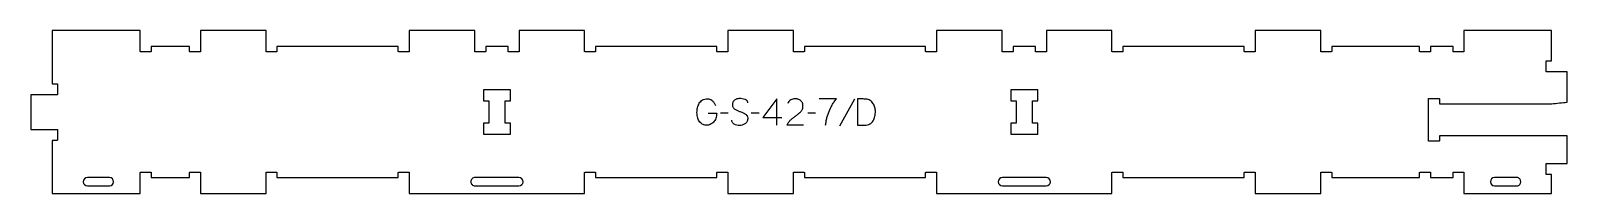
# Model space of a CAD drawing. Extents: x 0 to 1748, y 0 to 186.
import ezdxf

# ---------------------------------------------------------------- set-up
doc = ezdxf.new("R2010")
doc.units = 0
for name, color, linetype in [('1_ANYTOOL_1MMDEEP_LABELS_S', 2, 'CONTINUOUS'), ('3_ANYTOOL_CUTTHROUGH_INSID', 4, 'CONTINUOUS'), ('4_ANYTOOL_CUTTHROUGH_OUTSI', 5, 'CONTINUOUS')]:
    doc.layers.add(name, color=color, linetype=linetype)

msp = doc.modelspace()

# ---------------------------------------------------------------- linework, layer by layer
at = {"layer": '1_ANYTOOL_1MMDEEP_LABELS_S'}
for p, q in [((937.24304, 107.25048), (920.057326, 76.479051)), ((793.54304, 91.607623), (784.757326, 91.521908)), ((828.600183, 91.607623), (819.814469, 91.521908)), ((892.800183, 91.607623), (884.014469, 91.521908)), ((832.885897, 86.379051), (854.657326, 86.379051))]:
    msp.add_line(p, q, dxfattribs=at)
for points in [[(770.657326, 91.521908), (780.428754, 91.479051, -0.031732), (780.160644, 88.471649, -0.048764), (779.416254, 85.554051, -0.050291), (778.306542, 83.243543, -0.060119), (776.721611, 81.236194, -0.036578), (774.989592, 79.749778, -0.050793), (773.03054, 78.589766, -0.051881), (771.077523, 77.922021, -0.053919), (769.028754, 77.679051, -0.055881), (766.993607, 77.885995, -0.055271), (765.053754, 78.536194, -0.05403), (763.127778, 79.695388, -0.038531), (761.44304, 81.193337, -0.067281), (759.895327, 83.304351, -0.049165), (758.871611, 85.72548, -0.047412), (758.198685, 88.929399, -0.028075), (758.014469, 92.207623, -0.03109), (758.181995, 94.899202, -0.031496), (758.684111, 97.548694, -0.031425), (759.534984, 100.176939, -0.02824), (760.69304, 102.686194, -0.064555), (762.221843, 104.837719, -0.078906), (764.287683, 106.46298, -0.076878), (766.911284, 107.43753, -0.050594), (769.714469, 107.721908, -0.039946), (771.37403, 107.589112, -0.052714), (772.976969, 107.154051, -0.053511), (774.360166, 106.438717, -0.05153), (775.564469, 105.45048, -0.040443), (777.604692, 103.027338, -0.04035), (779.228754, 100.307623)], [(815.785897, 103.136194, 0.071867), (815.592784, 104.472801, 0.100684), (814.966254, 105.654051, 0.047558), (814.491701, 106.130502, 0.038563), (813.941701, 106.51923, 0.037928), (813.244513, 106.866698, 0.026634), (812.507326, 107.121908, 0.028461), (809.483992, 107.807891, 0.041577), (806.400183, 108.064766, 0.036938), (804.897823, 107.953626, 0.041531), (803.432326, 107.609408, 0.041583), (802.054949, 107.0322, 0.038125), (800.785897, 106.243337, 0.057611), (799.715745, 105.251433, 0.065808), (798.921611, 104.030837, 0.06469), (798.444115, 102.571282, 0.046778), (798.300183, 101.036194, 0.052235), (798.462539, 99.486352, 0.075448), (799.007326, 98.036194, 0.076671), (799.923418, 96.863142, 0.061023), (801.128754, 95.979051, 0.021951), (804.157608, 94.451706, 0.018213), (807.300183, 93.171908, -0.02405), (810.401667, 91.866446, -0.02981), (813.34304, 90.236194, -0.068439), (814.484342, 89.270264, -0.079282), (815.29304, 88.018337, -0.076308), (815.71804, 86.439655, -0.047772), (815.74304, 84.793337, -0.046243), (815.449805, 83.112378, -0.06359), (814.800183, 81.541551, -0.064671), (813.827359, 80.257362, -0.057073), (812.571611, 79.243337, -0.067522), (809.603303, 77.880427, -0.070793), (806.378754, 77.379051, -0.064027), (803.239739, 77.741566, -0.070447), (800.314469, 78.921908, -0.054374), (799.156051, 79.771541, -0.074742), (798.257326, 80.882623, -0.075199), (797.734318, 82.189001, -0.057737), (797.571611, 83.593337)], [(879.085897, 77.764766), (860.785897, 77.807623, -0.034491), (861.448675, 79.554955, -0.037732), (862.35554, 81.18798, -0.037744), (863.494834, 82.662616, -0.03482), (864.835897, 83.957623, -0.00859), (867.795122, 86.356206, -0.008791), (870.835897, 88.65048, 0.020588), (873.655186, 90.883922, 0.025206), (876.257326, 93.364766, 0.046908), (877.277921, 94.666008, 0.051091), (878.025183, 96.139766, 0.050722), (878.473916, 97.78794, 0.041139), (878.614469, 99.493337, 0.039396), (878.471824, 101.300923, 0.058519), (877.982326, 103.039766, 0.060358), (877.191768, 104.446881, 0.061397), (876.085897, 105.621908, 0.048006), (874.72994, 106.543868, 0.045901), (873.225183, 107.196908, 0.045216), (871.485122, 107.599468, 0.034258), (869.700183, 107.721908, 0.055622), (867.065612, 107.427921, 0.079896), (864.621611, 106.446908, 0.080617), (862.652224, 104.781208, 0.060287), (861.214469, 102.621908)], [(904.328754, 77.721908, -0.003774), (904.644393, 79.899429, -0.003814), (904.99304, 82.071908, -0.008634), (905.395285, 84.233033, -0.008564), (905.871611, 86.379051), (907.114469, 90.364766, -0.011438), (907.854233, 92.463753, -0.014127), (908.700183, 94.521908), (910.24304, 97.779051, -0.028337), (912.394892, 101.703722, -0.019583), (914.914469, 105.407623), (916.671611, 107.721908), (897.085897, 107.721908)]]:
    msp.add_lwpolyline(points, format="xyb", dxfattribs=at)
msp.add_lwpolyline([(848.871611, 77.721908), (848.914469, 107.764766), (832.885897, 86.379051)], dxfattribs=at)
msp.add_lwpolyline([(940.671611, 107.721908), (940.671611, 77.721908), (949.200183, 77.807623, 0.046402), (952.106557, 78.115799, 0.07465), (954.835897, 79.104051, 0.077785), (956.918882, 80.693074, 0.06915), (958.457326, 82.821908, 0.029998), (959.594852, 85.317224, 0.031416), (960.41804, 87.932623, 0.031395), (960.910684, 90.649945, 0.029153), (961.071611, 93.407623, 0.03275), (960.919131, 95.733045, 0.035889), (960.450183, 98.014766, 0.03592), (959.665324, 100.190133, 0.033706), (958.585897, 102.236194, 0.042675), (957.027414, 104.325946, 0.065683), (955.066254, 106.023694, 0.068103), (952.968528, 107.027602, 0.065471), (950.678754, 107.443337, 0.005437), (945.676633, 107.633392, 0.00471)], format="xyb", close=True, dxfattribs=at)
at = {"layer": '3_ANYTOOL_CUTTHROUGH_INSID'}
for points in [[(521.184668, 105.544253), (521.184668, 80.044253), (515.184668, 80.044253), (515.184668, 67.544253), (545.684668, 67.544253), (545.684668, 80.044253), (539.684668, 80.044253), (539.684668, 105.544253), (545.684668, 105.544253), (545.684668, 118.044253), (515.184668, 118.044253), (515.184668, 105.544253)], [(1121.184668, 105.544253), (1121.184668, 80.044253), (1115.184668, 80.044253), (1115.184668, 67.544253), (1145.684668, 67.544253), (1145.684668, 80.044253), (1139.684668, 80.044253), (1139.684668, 105.544253), (1145.684668, 105.544253), (1145.684668, 118.044253), (1115.184668, 118.044253), (1115.184668, 105.544253)]]:
    msp.add_lwpolyline(points, close=True, dxfattribs=at)
for points in [[(64.558852, 8.5), (89.558852, 8.5, 1), (89.558852, 18), (64.558852, 18, 1)], [(505.434668, 8.5), (555.434668, 8.5, 1), (555.434668, 18), (505.434668, 18, 0.414214), (500.684668, 13.25, 0.414214)], [(1105.434668, 8.5), (1155.434668, 8.5, 1), (1155.434668, 18), (1105.434668, 18, 1)], [(1665.434668, 8.5), (1691.175017, 8.5, 0.12263), (1692.830107, 8.912125, 0.106401), (1694.144283, 10.019238, 0.09127), (1694.931331, 11.543392, 0.148392), (1694.931331, 14.956608, 0.09127), (1694.144283, 16.480762, 0.106401), (1692.830107, 17.587875, 0.12263), (1691.175017, 18), (1665.434668, 18, 1)]]:
    msp.add_lwpolyline(points, format="xyb", close=True, dxfattribs=at)
at = {"layer": '4_ANYTOOL_CUTTHROUGH_OUTSI'}
msp.add_lwpolyline([(1730.184668, 21.5), (1724.434668, 21.5, -0.414214), (1724.184668, 21.75), (1724.184668, 33.75, -0.414214), (1724.434668, 34), (1748.184668, 34), (1748.184668, 65.588506), (1602.684685, 65.588506), (1602.684685, 59.838506, -0.414214), (1602.434685, 59.588506), (1590.434685, 59.588506, -0.414214), (1590.184685, 59.838506), (1590.184685, 65.838506), (1590.184685, 101.838506), (1590.184685, 107.838506, -0.414214), (1590.434685, 108.088506), (1602.434685, 108.088506, -0.414214), (1602.684685, 107.838506), (1602.684685, 102.088506), (1730.434594, 102.089201, -0.00002), (1748.184668, 103.974857), (1748.184668, 138.5), (1724.434668, 138.5, -0.414214), (1724.184668, 138.75), (1724.184668, 150.75, -0.414214), (1724.434668, 151), (1730.184668, 151), (1730.184668, 185.5), (1630.684668, 185.5), (1630.684668, 161.75, -0.414214), (1630.434668, 161.5), (1618.434668, 161.5, -0.414214), (1618.184668, 161.75), (1618.184668, 167.5), (1592.684668, 167.5), (1592.684668, 161.75, -0.414214), (1592.434668, 161.5), (1580.434668, 161.5, -0.414214), (1580.184668, 161.75), (1580.184668, 167.5), (1480.184668, 167.5), (1480.184668, 161.75, -0.414214), (1479.934668, 161.5), (1467.934668, 161.5, -0.414214), (1467.684668, 161.75), (1467.684668, 185.5), (1393.184668, 185.5), (1393.184668, 161.75, -0.414214), (1392.934668, 161.5), (1380.934668, 161.5, -0.414214), (1380.684668, 161.75), (1380.684668, 167.5), (1242.684668, 167.5), (1242.684668, 161.75, -0.414214), (1242.434668, 161.5), (1230.434668, 161.5, -0.414214), (1230.184668, 161.75), (1230.184668, 185.5), (1155.684668, 185.5), (1155.684668, 161.75, -0.414214), (1155.434668, 161.5), (1143.434668, 161.5, -0.414214), (1143.184668, 161.75), (1143.184668, 167.5), (1117.684668, 167.5), (1117.684668, 161.75, -0.414214), (1117.434668, 161.5), (1105.434668, 161.5, -0.414214), (1105.184668, 161.75), (1105.184668, 185.5), (1030.684668, 185.5), (1030.684668, 161.75, -0.414214), (1030.434668, 161.5), (1018.434668, 161.5, -0.414214), (1018.184668, 161.75), (1018.184668, 167.5), (880.184668, 167.5), (880.184668, 161.75, -0.414214), (879.934668, 161.5), (867.934668, 161.5, -0.414214), (867.684668, 161.75), (867.684668, 185.5), (793.184668, 185.5), (793.184668, 161.75, -0.414214), (792.934668, 161.5), (780.934668, 161.5, -0.414214), (780.684668, 161.75), (780.684668, 167.5), (642.684668, 167.5), (642.684668, 161.75, -0.414214), (642.434668, 161.5), (630.434668, 161.5, -0.414214), (630.184668, 161.75), (630.184668, 185.5), (555.684668, 185.5), (555.684668, 161.75, -0.414214), (555.434668, 161.5), (543.434668, 161.5, -0.414214), (543.184668, 161.75), (543.184668, 167.5), (517.684668, 167.5), (517.684668, 161.75, -0.414214), (517.434668, 161.5), (505.434668, 161.5, -0.414214), (505.184668, 161.75), (505.184668, 185.5), (430.684668, 185.5), (430.684668, 161.75, -0.414214), (430.434668, 161.5), (418.434668, 161.5, -0.414214), (418.184668, 161.75), (418.184668, 167.5), (380.434668, 167.5), (280.184668, 167.5), (280.184668, 161.75, -0.414214), (279.934668, 161.5), (267.934668, 161.5, -0.414214), (267.684668, 161.75), (267.684668, 185.5), (193.184668, 185.5), (193.184668, 161.75, -0.414214), (192.934668, 161.5), (180.934668, 161.5, -0.414214), (180.684668, 161.75), (180.684668, 167.5), (137.078611, 167.5), (137.078611, 161.750068, -0.414212), (136.828612, 161.500068), (124.828612, 161.5, -0.414215), (124.578611, 161.75), (124.578611, 185.5), (24.3, 185.5), (24.3, 124.940781), (30.05, 124.940781, -0.414214), (30.3, 124.690781), (30.3, 112.690781, -0.414214), (30.05, 112.440781), (0, 112.440781), (0, 72.940781), (30.05, 72.940781, -0.414214), (30.3, 72.690781), (30.3, 60.690781, -0.414214), (30.05, 60.440781), (24.3, 60.440781), (24.3, 0), (124.578611, 0), (124.578611, 23.75, -0.414214), (124.828611, 24), (136.828611, 24, -0.414214), (137.078611, 23.75), (137.078611, 18), (180.684668, 18), (180.684668, 23.75, -0.414214), (180.934668, 24), (192.934668, 24, -0.414214), (193.184668, 23.75), (193.184668, 0), (267.684668, 0), (267.684668, 23.75, -0.414214), (267.934668, 24), (279.934668, 24, -0.414214), (280.184668, 23.75), (280.184668, 18), (380.434668, 18), (418.184668, 18), (418.184668, 23.75, -0.414214), (418.434668, 24), (430.434668, 24, -0.414214), (430.684668, 23.75), (430.684668, 0), (630.184668, 0), (630.184668, 23.75, -0.414214), (630.434668, 24), (642.434668, 24, -0.414214), (642.684668, 23.75), (642.684668, 18), (780.684668, 18), (780.684668, 23.75, -0.414214), (780.934668, 24), (792.934668, 24, -0.414214), (793.184668, 23.75), (793.184668, 0), (867.684668, 0), (867.684668, 23.75, -0.414214), (867.934668, 24), (879.934668, 24, -0.414214), (880.184668, 23.75), (880.184668, 18), (1018.184668, 18), (1018.184668, 23.75, -0.414214), (1018.434668, 24), (1030.434668, 24, -0.414214), (1030.684668, 23.75), (1030.684668, 0), (1230.184668, 0), (1230.184668, 23.75, -0.414214), (1230.434668, 24), (1242.434668, 24, -0.414214), (1242.684668, 23.75), (1242.684668, 18), (1380.684668, 18), (1380.684668, 23.75, -0.414214), (1380.934668, 24), (1392.934668, 24, -0.414214), (1393.184668, 23.75), (1393.184668, 0), (1467.684668, 0), (1467.684668, 23.75, -0.414214), (1467.934668, 24), (1479.934668, 24, -0.414214), (1480.184668, 23.75), (1480.184668, 18), (1580.184668, 18), (1580.184668, 23.75, -0.414214), (1580.434668, 24), (1592.434668, 24, -0.414214), (1592.684668, 23.75), (1592.684668, 18), (1618.184668, 18), (1618.184668, 23.75, -0.414214), (1618.434668, 24), (1630.434668, 24, -0.414214), (1630.684668, 23.75), (1630.684668, 0), (1730.184668, 0)], format="xyb", close=True, dxfattribs=at)

doc.saveas('drawing.dxf')
